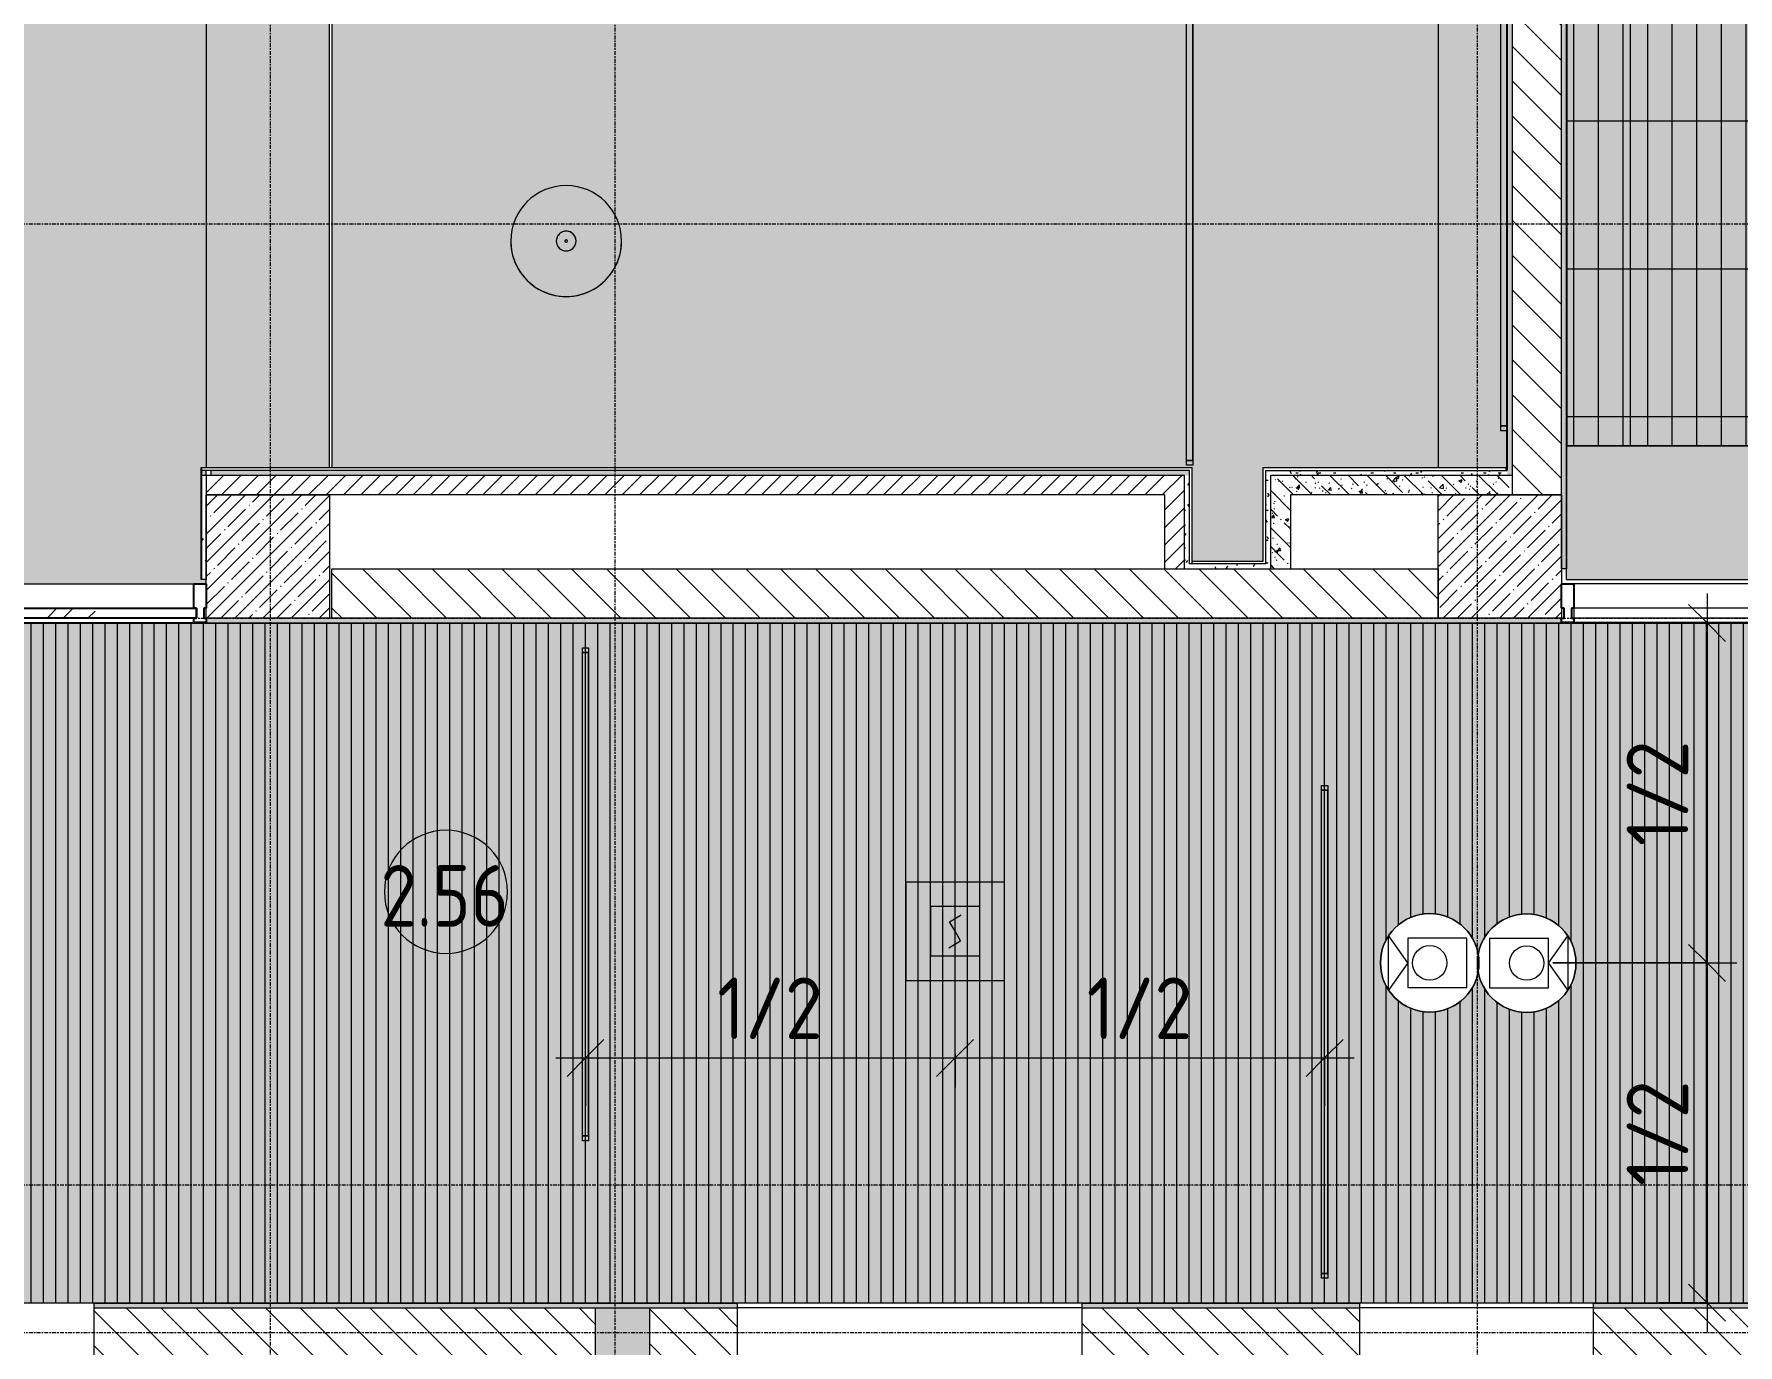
# Model space of a CAD drawing. Header units: millimetres. Extents: x 81548 to 272142, y -8553 to 29000.
# Drawn here: x 104851 to 111766, y 10450 to 15771 of the extents above; entities that cross this region are included whole.
import ezdxf

# ---------------------------------------------------------------- set-up
doc = ezdxf.new("R2010")
doc.units = ezdxf.units.MM
doc.linetypes.add('Осевая', pattern=[31.75, 6.35, -4.7625, 15.875, -4.7625])
for name, color, linetype, lineweight in [('A-ANNO-DIMS', 7, 'Continuous', 9), ('A-ANNO-DIMS-100', 7, 'Continuous', 9), ('A-AREA-IDEN', 7, 'Continuous', 9), ('A-CLNG-PATT', 7, 'Continuous', 9), ('A-GLAZ-CURT', 7, 'Continuous', 9), ('A-GLAZ-CURT-1', 7, 'Continuous', 25), ('A-GLAZ-CWMG', 7, 'Continuous', 9), ('A-GLAZ-CWMG-1', 7, 'Continuous', 25), ('A-WALL', 7, 'Continuous', 9), ('I-WALL', 7, 'Continuous', 9), ('Q-SPCQ', 7, 'Continuous', 9), ('S-COLS', 7, 'Continuous', 9), ('Оси-2', 7, 'Осевая', 9)]:
    doc.layers.add(name, color=color, linetype=linetype, lineweight=lineweight)
for name, color, linetype, lineweight, true_color in [('A-CLNG-1', 7, 'Continuous', 9, 0xeaeaea), ('A-WALL-1', 7, 'Continuous', 9, 0x3c3c3c), ('A-WALL-FNSH-1', 7, 'Continuous', 9, 0x3c3c3c), ('E-LITE-EQPM-1', 7, 'Continuous', 9, 0xff8080), ('I-WALL-1', 7, 'Continuous', 9, 0x535353), ('Q-SPCQ-3', 7, 'Continuous', 9, 0x008040), ('Q-SPCQ-4', 1, 'Continuous', 9, 0xff0000), ('S-COLS-1', 9, 'Continuous', 9, 0x808080), ('S-COLS-2', 7, 'Continuous', 9, 0x3c3c3c)]:
    doc.layers.add(name, color=color, linetype=linetype, lineweight=lineweight, true_color=true_color)
doc.layers.add('A-CLNG-PATT-1', color=7, linetype='Continuous', lineweight=9, transparency=1)
doc.styles.add('GOST Common_1', font='GOST_Common.ttf', dxfattribs={"width": 0.9, "height": 250})
doc.styles.add('ISOCPEUR', font='isocpeur.ttf', dxfattribs={"width": 0.9, "height": 250})
doc.dimstyles.new('ISO-2_5_0_9К_БОЛЬШОЙ', dxfattribs={"dimscale": 304.8, "dimtxt": 248.995294, "dimasz": 0.492126, "dimexe": 0.393701, "dimexo": 0.984252, "dimgap": 0, "dimtad": 1, "dimdec": 0, "dimrnd": 10, "dimzin": 0, "dimdsep": 46, "dimtxsty": 'ISOCPEUR', "dimblk1": 'OBLIQUE', "dimblk2": 'OBLIQUE', "dimsah": 1, "dimcen": 0.09, "dimdle": 0.393701, "dimazin": 0, "dimtfac": 1, "dimtdec": 4, "dimtix": 1, "dimtmove": 0, "dimatfit": 3, "dimfxl": 1, "dimtvp": 1, "dimtolj": 1, "dimtzin": 0, "dimarcsym": 2})
pattern_1 = [(135, (0, 0), (-70.71068, -70.71068), [])]
pattern_2 = [(45, (0, 0), (-57.024626, 57.024626), []), (45, (57.025, 0), (-57.024626, 57.024626), [100.806, -20.161, 3.353, -16.808])]
pattern_3 = [(135, (0, 0), (-75.43415, -75.43415), [106.68, -17.78, 3.556, -17.78]), (135, (0, 75.39), (-75.43415, -75.43415), []), (50, (0, 0), (127.52922, -11.15758), [13.335, -146.685]), (355, (0, 0), (-24.66966, 133.74002), [10.668, -117.348]), (100.451, (10.63, -0.93), (102.85973, 122.58178), [11.333, -124.663]), (46.184, (0, 35.56), (189.75516, -29.43036), [20.002, -220.027]), (96.636, (15.81, 33.1), (166.1822, 173.1996), [17, -186.995]), (351.184, (0, 35.56), (166.18393, 173.19757), [16.002, -176.022]), (21, (17.78, 26.67), (106.130265, -71.58603), [13.335, -146.685]), (326, (17.78, 26.67), (43.26188, 128.93175), [10.668, -117.348]), (71.451, (26.62, 20.7), (149.39198, 57.34505), [11.333, -124.663]), (37.5, (0, 0), (2.162228, 59.188357), [3.353, -112.573, 3.353, -115.773, -117.792]), (37.5, (0, 0), (2.162228, 59.188357), [-235.052, 3.353, -114.44]), (7.5, (0, 0), (46.773857, 70.126152), [3.353, -64.567, 3.353, -109.906, -44.894]), (7.5, (0, 0), (46.773857, 70.126152), [-181.178, 3.353, -41.542]), (327.5, (-39.65, 0), (94.913671, -4.010093), [3.353, -41.097, 3.353, -135.331, -184.023]), (327.5, (-39.65, 0), (94.913671, -4.010093), [-183.134, 3.353, -180.67]), (317.5, (-57.43, 0), (103.69057, 17.79882), [3.353, -54.432, 3.353, -88.748, -130.683]), (317.5, (-57.43, 0), (103.69057, 17.79882), [-149.885, 3.353, -127.33])]
pattern_4 = [(0, (0, 0), (121.92, 30.48), [10.058, -81.382, 10.058, -81.382, -487.68]), (0, (0, 0), (121.92, 30.48), [-182.88, 10.058, -172.822, 10.058, -81.382, -213.36]), (0, (0, 0), (121.92, 30.48), [-457.2, 10.058, -50.902, 10.058, -142.342]), (120, (45.72, 15.24), (-87.356454, 90.345817), [10.058, -81.382, 10.058, -81.382, -487.68]), (120, (45.72, 15.24), (-87.356454, 90.345817), [-182.88, 10.058, -172.822, 10.058, -81.382, -213.36]), (120, (45.72, 15.24), (-87.356454, 90.345817), [-457.2, 10.058, -50.902, 10.058, -142.342]), (240, (60.96, 76.2), (-34.563546, -120.825817), [10.058, -81.382, 10.058, -81.382, -487.68]), (240, (60.96, 76.2), (-34.563546, -120.825817), [-182.88, 10.058, -172.822, 10.058, -81.382, -213.36]), (240, (60.96, 76.2), (-34.563546, -120.825817), [-457.2, 10.058, -50.902, 10.058, -142.342])]
pattern_5 = [(45, (0, 0), (-35.35534, 35.35534), [])]

# ---------------------------------------------------------------- blocks, each defined once
blk = doc.blocks.new('Downlight - Strip - Светильник на шинотреке поворотный-V9-Сводный план потолков 2 этажа в осях 23-33')
at = {"layer": 'E-LITE-EQPM-1'}
for p, q in [((-1100, -213.3), (-1100, -205.9)), ((-1100, -205.9), (-1080.9, -205.9)), ((-1080.9, -231.3), (-1080.9, -205.9)), ((-1080.9, -205.9), (1081, -205.9)), ((-1080.9, -205.9), (-1080.9, -231.3)), ((-1080.9, -231.3), (-1080.9, -205.9)), ((-1080.9, -205.9), (-1080.9, -231.3)), ((-1080.9, -205.9), (1081, -205.9)), ((-1080.9, -205.9), (1081, -205.9)), ((1081, -205.9), (1081, -231.3)), ((1081, -231.3), (1081, -205.9)), ((1081, -205.9), (1100, -205.9)), ((1081, -231.3), (1081, -205.9)), ((1081, -205.9), (1081, -231.3)), ((1100, -205.9), (1100, -231.3)), ((-1100, -231.3), (-1100, -214.4)), ((-1080.9, -231.3), (-1100, -231.3)), ((1081, -231.3), (-1080.9, -231.3)), ((1081, -231.3), (-1080.9, -231.3)), ((-1080.9, -231.3), (1081, -231.3)), ((1100, -231.3), (1081, -231.3))]:
    blk.add_line(p, q, dxfattribs=at)
blk = doc.blocks.new('Downlight - Strip - Лента_подстветка-27653103-Сводный план потолков 2 этажа в осях 23-33')
at = {"layer": 'E-LITE-EQPM-1'}
for p, q in [((-3000, -231.3), (-3000, -205.9)), ((-3000, -205.9), (-2980.9, -205.9)), ((-2980.9, -231.3), (-2980.9, -205.9)), ((-2980.9, -205.9), (2981, -205.9)), ((-2980.9, -205.9), (-2980.9, -231.3)), ((-2980.9, -231.3), (-2980.9, -205.9)), ((-2980.9, -205.9), (-2980.9, -231.3)), ((-2980.9, -205.9), (2981, -205.9)), ((-2980.9, -205.9), (2981, -205.9)), ((2981, -205.9), (2981, -231.3)), ((2981, -231.3), (2981, -205.9)), ((2981, -205.9), (3000, -205.9)), ((2981, -231.3), (2981, -205.9)), ((2981, -205.9), (2981, -231.3)), ((3000, -205.9), (3000, -231.3)), ((-2980.9, -231.3), (-3000, -231.3)), ((2981, -231.3), (-2980.9, -231.3)), ((2981, -231.3), (-2980.9, -231.3)), ((-2980.9, -231.3), (2981, -231.3)), ((3000, -231.3), (2981, -231.3))]:
    blk.add_line(p, q, dxfattribs=at)
blk = doc.blocks.new('Downlight - Strip - 2000 мм-27655400-Сводный план потолков 2 этажа в осях 23-33')
at = {"layer": 'E-LITE-EQPM-1'}
for p, q in [((-1000, -231.3), (-1000, -205.9)), ((-1000, -205.9), (-980.9, -205.9)), ((-980.9, -231.3), (-980.9, -205.9)), ((-980.9, -205.9), (981, -205.9)), ((-980.9, -205.9), (-980.9, -231.3)), ((-980.9, -231.3), (-980.9, -205.9)), ((-980.9, -205.9), (-980.9, -231.3)), ((-980.9, -205.9), (981, -205.9)), ((-980.9, -205.9), (981, -205.9)), ((981, -205.9), (981, -231.3)), ((981, -231.3), (981, -205.9)), ((981, -205.9), (1000, -205.9)), ((981, -231.3), (981, -205.9)), ((981, -205.9), (981, -231.3)), ((1000, -205.9), (1000, -231.3)), ((-980.9, -231.3), (-1000, -231.3)), ((981, -231.3), (-980.9, -231.3)), ((981, -231.3), (-980.9, -231.3)), ((-980.9, -231.3), (981, -231.3)), ((1000, -231.3), (981, -231.3))]:
    blk.add_line(p, q, dxfattribs=at)
blk = doc.blocks.new('Видеокамера - Желтый-29490382-Сводный план потолков 2 этажа в осях 23-33')
at = {"layer": 'Q-SPCQ-3'}
for p, q in [((89, 100), (-151, 100)), ((-151, 100), (-151, -100)), ((89, 0), (166.6, 110.7)), ((89, -100), (89, 100)), ((166.6, 110.7), (166.6, -110.7)), ((89, 0), (166.6, -110.7)), ((-151, -100), (89, -100))]:
    blk.add_line(p, q, dxfattribs=at)
for radius in [200, 70]:
    blk.add_circle((0, 0), radius, dxfattribs=at)
for start, end in [(0, 180), (180, 360)]:
    blk.add_arc((0, 0), 200, start, end, dxfattribs=at)
blk = doc.blocks.new('Извещатель потолочный - Монтируемые на перекрытии-30351624-Сводный план потолков 2 этажа в осях 23-33')
at = {"layer": 'Q-SPCQ'}
for p, q in [((-300, 300), (-300, -100)), ((100, 300), (-300, 300)), ((100, -100), (100, 300)), ((0, 200), (-200, 200)), ((-200, 200), (-200, 0)), ((-122.5, 139), (-74.9, 166.5)), ((-100, 100), (-122.5, 139)), ((0, 0), (0, 200)), ((-77.5, 61), (-100, 100)), ((-200, 0), (0, 0)), ((-125.1, 33.5), (-77.5, 61)), ((-300, -100), (100, -100))]:
    blk.add_line(p, q, dxfattribs=at)
blk = doc.blocks.new('Прямоугольный импост - Импост структурный с накладкой - 160мм Темный-32426886-Сводный план потолков 2 этажа в осях 23-33')
at = {"layer": 'A-GLAZ-CWMG'}
blk.add_line((104125, 13540), (105500, 13540), dxfattribs=at)
blk = doc.blocks.new('Прямоугольный импост - Импост структурный с накладкой - 160мм Темный-30756008-Сводный план потолков 2 этажа в осях 23-33')
at = {"layer": 'A-GLAZ-CWMG-1'}
for p, q in [((0, 17), (-50, 17)), ((-50, 17), (-50, 0)), ((-50, 0), (-40, 0)), ((-40, 0), (-40, -40)), ((-10, 0), (0, 0)), ((-10, -40), (-10, 0)), ((0, 0), (0, 17)), ((-40, -40), (-50, -40)), ((-50, -40), (-50, -140)), ((0, -40), (-10, -40)), ((0, -140), (0, -40)), ((-50, -140), (0, -140))]:
    blk.add_line(p, q, dxfattribs=at)
blk = doc.blocks.new('Прямоугольный импост - Импост структурный с накладкой - 160мм Темный-32426887-Сводный план потолков 2 этажа в осях 23-33')
at = {"layer": 'A-GLAZ-CWMG'}
for p, q in [((104125, 13540), (105500, 13540)), ((104125, 13383), (105500, 13383))]:
    blk.add_line(p, q, dxfattribs=at)
blk = doc.blocks.new('Системная панель - Стекло - 40мм-32427251-Сводный план потолков 2 этажа в осях 23-33')
at = {"layer": 'A-GLAZ-CURT'}
h = blk.add_hatch(dxfattribs=at)
h.set_pattern_fill('FP_32', color=256, style=0, pattern_type=2)
h.set_pattern_definition([(45, (-104912.5, -13300), (-282.8427, 282.8427), [200, -600]), (45, (-105112.5, -13400), (-282.8427, 282.8427), [600, -200]), (45, (-104712.5, -13500), (-282.8427, 282.8427), [200, -600])])
h.paths.add_polyline_path([(-697.5, 0), (697.5, 0), (697.5, 40), (-697.5, 40)])
at = {"layer": 'A-GLAZ-CURT-1'}
for p, q in [((-697.5, 0), (-697.5, 40)), ((-697.5, 40), (697.5, 40)), ((697.5, 40), (697.5, 0)), ((697.5, 0), (-697.5, 0))]:
    blk.add_line(p, q, dxfattribs=at)
blk = doc.blocks.new('Прямоугольный импост - Импост структурный с накладкой - 160мм Темный-V10-Сводный план потолков 2 этажа в осях 23-33')
at = {"layer": 'A-GLAZ-CWMG'}
blk.add_line((104125, 13540), (105500, 13540), dxfattribs=at)
blk = doc.blocks.new('Прямоугольный импост - Импост структурный с накладкой - 160мм Темный-32356295-Сводный план потолков 2 этажа в осях 23-33')
at = {"layer": 'A-GLAZ-CWMG-1'}
for p, q in [((0, 140), (-50, 140)), ((-50, 140), (-50, 40)), ((0, 40), (0, 140)), ((-50, 40), (-40, 40)), ((-40, 0), (-50, 0)), ((-50, 0), (-50, -17)), ((-40, 40), (-40, 0)), ((-10, 0), (-10, 40)), ((-10, 40), (0, 40)), ((0, 0), (-10, 0)), ((0, -17), (0, 0)), ((-50, -17), (0, -17))]:
    blk.add_line(p, q, dxfattribs=at)
blk = doc.blocks.new('Прямоугольный импост - Импост структурный с накладкой - 160мм Темный-32428733-Сводный план потолков 2 этажа в осях 23-33')
at = {"layer": 'A-GLAZ-CWMG'}
for p, q in [((112545.5, 13540), (111100.5, 13540)), ((111100.5, 13440), (111100.5, 13400)), ((112545.5, 13440), (111100.5, 13440)), ((112545.5, 13400), (112545.5, 13440)), ((112545.5, 13400), (111100.5, 13400)), ((112545.5, 13383), (111100.5, 13383))]:
    blk.add_line(p, q, dxfattribs=at)
blk = doc.blocks.new('Освещение амфитеатр - 450мм-V20-Сводный план потолков 2 этажа в осях 23-33')
at = {"layer": 'E-LITE-EQPM-1'}
for radius, start, end in [(225, 360, 180), (225, 0, 180), (225, 180, 360), (40, 0, 180), (40, 165, 180), (40, 180, 360), (40, 180, 240), (40, 150, 165), (40, 120, 150), (40, 105, 120), (40, 90, 105), (5, 0, 180), (5, 135, 180), (5, 180, 300), (5, 120, 135), (5, 45, 120), (40, 75, 90), (5, 30, 45), (5, 15, 30), (5, 360, 15), (40, 60, 75), (40, 45, 60), (40, 30, 45), (40, 15, 30), (40, 360, 15), (40, 345, 360), (225, 180, 360), (40, 240, 255), (40, 255, 285), (5, 180, 360), (5, 300, 330), (5, 330, 360), (40, 285, 300), (40, 300, 315), (40, 315, 345)]:
    blk.add_arc((0, 0), radius, start, end, dxfattribs=at)
blk = doc.blocks.new('DIMBLOCK29-Сводный план потолков 2 этажа в осях 23-33')
at = {"layer": 'A-ANNO-DIMS-100'}
for p, q in [((111641.3, 13500.5), (111641.3, 12000.8)), ((111350, 13380.5), (111761.3, 13380.5)), ((111641.3, 13380.5), (111350, 13380.5)), ((111015.4, 12000.8), (111761.3, 12000.8)), ((111641.3, 12000.8), (111015.4, 12000.8))]:
    blk.add_line(p, q, dxfattribs=at)
at = {"layer": 'A-ANNO-DIMS-100', "lineweight": 20}
for p, q in [((111641.3, 13380.5), (111566.3, 13455.5)), ((111641.3, 13380.5), (111716.3, 13305.5)), ((111641.3, 12000.8), (111566.3, 12075.8)), ((111641.3, 12000.8), (111716.3, 11925.8))]:
    blk.add_line(p, q, dxfattribs=at)
at = {"layer": 'A-ANNO-DIMS-100', "color": 0, "insert": (111314.7, 12475.1), "char_height": 250, "width": 517.144, "attachment_point": 1, "rotation": 90, "line_spacing_factor": 1.149209, "style": 'ISOCPEUR'}
blk.add_mtext('1/2', dxfattribs=at)
blk = doc.blocks.new('_Oblique')
at = {"color": 0, "linetype": 'ByBlock', "lineweight": -2}
blk.add_line((-0.5, -0.5), (0.5, 0.5), dxfattribs=at)
blk = doc.blocks.new('DIMBLOCK30-Сводный план потолков 2 этажа в осях 23-33')
at = {"layer": 'A-ANNO-DIMS-100', "lineweight": 20}
for p, q in [((111641.3, 12000.8), (111566.3, 12075.8)), ((111641.3, 12000.8), (111716.3, 11925.8)), ((111641.3, 10621), (111566.3, 10696)), ((111641.3, 10621), (111716.3, 10546))]:
    blk.add_line(p, q, dxfattribs=at)
at = {"layer": 'A-ANNO-DIMS-100'}
for p, q in [((111015.4, 12000.8), (111761.3, 12000.8)), ((111641.3, 12000.8), (111015.4, 12000.8)), ((111641.3, 12000.8), (111641.3, 10501)), ((111447.4, 10621), (111761.3, 10621)), ((111641.3, 10621), (111447.4, 10621))]:
    blk.add_line(p, q, dxfattribs=at)
at = {"layer": 'A-ANNO-DIMS-100', "color": 0, "insert": (111314.7, 11095.4), "char_height": 250, "width": 517.144, "attachment_point": 1, "rotation": 90, "line_spacing_factor": 1.149209, "style": 'ISOCPEUR'}
blk.add_mtext('1/2', dxfattribs=at)
blk = doc.blocks.new('DIMBLOCK117-Сводный план потолков 2 этажа в осях 23-33')
at = {"layer": 'A-ANNO-DIMS-100'}
for p, q in [((107089, 11420.9), (107089, 11734.8)), ((108589, 11629), (108589, 11494.8)), ((108589, 11614.8), (108589, 11629)), ((106969, 11614.8), (108589, 11614.8)), ((107089, 11614.8), (107089, 11420.9))]:
    blk.add_line(p, q, dxfattribs=at)
at = {"layer": 'A-ANNO-DIMS-100', "lineweight": 20}
for p, q in [((107089, 11614.8), (107164, 11689.8)), ((108589, 11614.8), (108664, 11689.8)), ((107089, 11614.8), (107014, 11539.8)), ((108589, 11614.8), (108514, 11539.8))]:
    blk.add_line(p, q, dxfattribs=at)
at = {"layer": 'A-ANNO-DIMS-100', "color": 0, "insert": (107623.5, 11941.5), "char_height": 250, "width": 517.144, "attachment_point": 1, "line_spacing_factor": 1.149209, "style": 'ISOCPEUR'}
blk.add_mtext('1/2', dxfattribs=at)
blk = doc.blocks.new('DIMBLOCK118-Сводный план потолков 2 этажа в осях 23-33')
at = {"layer": 'A-ANNO-DIMS-100', "lineweight": 20}
for p, q in [((108589, 11614.8), (108664, 11689.8)), ((110089, 11614.8), (110164, 11689.8)), ((108589, 11614.8), (108514, 11539.8)), ((110089, 11614.8), (110014, 11539.8))]:
    blk.add_line(p, q, dxfattribs=at)
at = {"layer": 'A-ANNO-DIMS-100'}
for p, q in [((110089, 11420.9), (110089, 11734.8)), ((108589, 11629), (108589, 11494.8)), ((108589, 11614.8), (108589, 11629)), ((108589, 11614.8), (110209, 11614.8)), ((110089, 11614.8), (110089, 11420.9))]:
    blk.add_line(p, q, dxfattribs=at)
at = {"layer": 'A-ANNO-DIMS-100', "color": 0, "insert": (109123.5, 11941.5), "char_height": 250, "width": 517.144, "attachment_point": 1, "line_spacing_factor": 1.149209, "style": 'ISOCPEUR'}
blk.add_mtext('1/2', dxfattribs=at)
blk = doc.blocks.new('Марка_Помещения - Номер-25198446-Сводный план потолков 2 этажа в осях 23-33')
at = {"layer": 'A-AREA-IDEN'}
for start, end in [(360, 180), (180, 360)]:
    blk.add_arc((0, 0), 2.5, start, end, dxfattribs=at)

msp = doc.modelspace()

# ---------------------------------------------------------------- hatches: boundary and pattern name
at = {"layer": 'A-CLNG-PATT'}
h = msp.add_hatch(dxfattribs=at)
h.set_pattern_fill('FP_27', color=256, style=0, pattern_type=2)
h.set_pattern_definition([(90, (0, 0), (-100, 6e-15), [])])
h.paths.add_polyline_path([(120172.3, 14101), (120660.6, 14101), (120660.6, 20724), (120150, 20724), (120150, 20728), (111071, 20728), (111071, 14101), (115085.7, 14101)])
h = msp.add_hatch(dxfattribs=at)
h.set_pattern_fill('FP_28', color=256, style=0, pattern_type=2)
h.set_pattern_definition([(0, (116130, 17217.75), (0, -600), []), (270, (116130, 17217.7), (-1200, -7e-14), [])])
h.paths.add_polyline_path([(120172.3, 14101), (120660.6, 14101), (120660.6, 20724), (120150, 20724), (120150, 20728), (111071, 20728), (111071, 14101), (115085.7, 14101)])
h = msp.add_hatch(dxfattribs=at)
h.set_pattern_fill('FP_23', color=256, style=0, pattern_type=2)
h.set_pattern_definition([(90, (107289, 14206.21), (50, -3e-15), [])])
h.paths.add_polyline_path([(121189, 10621), (121189, 12429), (120359, 12429), (120359, 13379), (98721, 13379), (98721, 11341), (100830, 11341), (100830, 10621), (120172.3, 10621)])
h.paths.add_polyline_path([(110884.9, 11801.5), (110836.6, 11813.7), (110795.4, 11835.4), (110758.8, 11868.1), (110731.9, 11907.1), (110714.7, 11952.9), (110712.1, 11974.1), (110709, 11951.4), (110692.5, 11907.8), (110665.1, 11868.1), (110629, 11836.2), (110586.3, 11813.7), (110539.5, 11802.2), (110491.3, 11802.2), (110444.5, 11813.7), (110401.8, 11836.2), (110362.9, 11872.1), (110338.3, 11907.8), (110321.2, 11952.9), (110315.4, 12000.8), (110321.2, 12048.6), (110338.3, 12093.7), (110365.7, 12133.4), (110401.8, 12165.3), (110444.5, 12187.8), (110491.3, 12199.3), (110539.5, 12199.3), (110586.3, 12187.8), (110629, 12165.3), (110665.1, 12133.4), (110692.5, 12093.7), (110709.7, 12047.9), (110712.2, 12026.6), (110715.4, 12049.4), (110731.9, 12092.9), (110759.3, 12132.6), (110795.4, 12164.6), (110838.1, 12187), (110884.9, 12198.5), (110933.1, 12198.5), (110979.9, 12187), (111022.6, 12164.6), (111058.7, 12132.6), (111086.1, 12092.9), (111103.2, 12047.9), (111109, 12000), (111103.2, 11952.1), (111086.1, 11907.1), (111058.7, 11867.4), (111022.6, 11835.4), (110979.9, 11813), (110933.1, 11801.5)])
at = {"layer": 'A-CLNG-PATT-1'}
h = msp.add_hatch(color=256, dxfattribs=at)
h.paths.add_polyline_path([(105540, 13540), (105550, 13540), (105550, 13557), (105530, 13557), (105530, 13980), (105550, 13980), (105550, 14000), (105530, 14000), (105530, 14011), (105550, 14011), (105550, 21129), (101171, 21129), (101171, 20749), (100820, 20749), (100820.1, 13920), (101121, 13920), (101121, 13540), (105510, 13540)])
h.paths.add_polyline_path([(109839, 13631), (109839, 14011), (110550, 14011), (110550, 20308), (110330, 20308), (110330, 21129), (108491, 21129), (108490, 20749), (108130, 20749), (108130, 21129), (106070, 21129), (106070, 20749), (106060, 20749), (106060, 14011), (109551, 14011), (109551, 13631), (109833, 13631)])
h = msp.add_hatch(color=256, dxfattribs=at)
h.paths.add_polyline_path([(111270.8, 13557), (115580, 13557), (115579, 14101), (111071, 14101), (111071, 13557)])
h.paths.add_polyline_path([(117301.4, 13620), (120909, 13621), (120909, 13921), (121189, 13921), (121189, 18579), (120660.6, 18579), (120660.6, 14101), (117301.4, 14101), (117301.4, 13687.6)])
h.paths.add_polyline_path([(120680.6, 19121), (121190, 19121), (121189, 20724), (120660.6, 20724), (120660.6, 19121)])
h.paths.add_polyline_path([(118536.5, 20728), (120129.2, 20728), (120129.2, 21129), (118536.5, 21129), (118536.5, 20871.1)])
h.paths.add_polyline_path([(115350.4, 20728), (115350.4, 21129), (111071, 21129), (111071, 20728), (115085.7, 20728)])
h.paths.add_polyline_path([(118134.5, 20728), (118134.5, 21129), (116121.4, 21129), (116121.4, 20728), (117629, 20728)])
h = msp.add_hatch(color=256, dxfattribs=at)
h.paths.add_polyline_path([(110830, 14000), (110829, 20308), (110550, 20308), (110550.5, 14011), (110824.5, 14011), (110824.5, 14000)])
h.paths.add_polyline_path([(105550, 14011), (106050, 14011), (106050, 20749), (105549, 20749), (105549.8, 14011)])
for points in [[(120660.6, 14101), (120660.6, 20724), (120150, 20724), (120150, 20727), (111072, 20727), (111072, 14101), (120172.3, 14101)], [(120172.3, 14100), (120660.6, 14101), (120660.6, 20724), (120150, 20724), (120150, 20727), (111072, 20727), (111072, 14100), (117301.4, 14100)]]:
    msp.add_hatch(color=256, dxfattribs=at).paths.add_polyline_path(points)
h = msp.add_hatch(color=256, dxfattribs=at)
h.paths.add_polyline_path([(121190, 10620), (121189, 12430), (120360, 12430), (120359, 13380), (98720, 13379), (98721, 11340), (100829, 11340), (100830, 10620), (121189.5, 10620)])
h.paths.add_polyline_path([(110884.9, 11801.5), (110836.6, 11813.7), (110795.4, 11835.4), (110758.8, 11868.1), (110731.9, 11907.1), (110714.7, 11952.9), (110712.1, 11974.1), (110709, 11951.4), (110692.5, 11907.8), (110665.1, 11868.1), (110629, 11836.2), (110586.3, 11813.7), (110539.5, 11802.2), (110491.3, 11802.2), (110444.5, 11813.7), (110401.8, 11836.2), (110362.9, 11872.1), (110338.3, 11907.8), (110321.2, 11952.9), (110315.4, 12000.8), (110321.2, 12048.6), (110338.3, 12093.7), (110365.7, 12133.4), (110401.8, 12165.3), (110444.5, 12187.8), (110491.3, 12199.3), (110539.5, 12199.3), (110586.3, 12187.8), (110629, 12165.3), (110665.1, 12133.4), (110692.5, 12093.7), (110709.7, 12047.9), (110712.2, 12026.6), (110715.4, 12049.4), (110731.9, 12092.9), (110759.3, 12132.6), (110795.4, 12164.6), (110838.1, 12187), (110884.9, 12198.5), (110933.1, 12198.5), (110979.9, 12187), (111022.6, 12164.6), (111058.7, 12132.6), (111086.1, 12092.9), (111103.2, 12047.9), (111109, 12000), (111103.2, 11952.1), (111086.1, 11907.1), (111058.7, 11867.4), (111022.6, 11835.4), (110979.9, 11813), (110933.1, 11801.5)])
h = msp.add_hatch(color=256, dxfattribs=at)
h.paths.add_polyline_path([(121189, 10621), (121189, 12429), (120359, 12429), (120359, 13379), (98721, 13379), (98721, 11341), (100830, 11341), (100830, 10621), (120172.3, 10621)])
h.paths.add_polyline_path([(110884.9, 11801.5), (110836.6, 11813.7), (110795.4, 11835.4), (110758.8, 11868.1), (110731.9, 11907.1), (110714.7, 11952.9), (110712.1, 11974.1), (110709, 11951.4), (110692.5, 11907.8), (110665.1, 11868.1), (110629, 11836.2), (110586.3, 11813.7), (110539.5, 11802.2), (110491.3, 11802.2), (110444.5, 11813.7), (110401.8, 11836.2), (110362.9, 11872.1), (110338.3, 11907.8), (110321.2, 11952.9), (110315.4, 12000.8), (110321.2, 12048.6), (110338.3, 12093.7), (110365.7, 12133.4), (110401.8, 12165.3), (110444.5, 12187.8), (110491.3, 12199.3), (110539.5, 12199.3), (110586.3, 12187.8), (110629, 12165.3), (110665.1, 12133.4), (110692.5, 12093.7), (110709.7, 12047.9), (110712.2, 12026.6), (110715.4, 12049.4), (110731.9, 12092.9), (110759.3, 12132.6), (110795.4, 12164.6), (110838.1, 12187), (110884.9, 12198.5), (110933.1, 12198.5), (110979.9, 12187), (111022.6, 12164.6), (111058.7, 12132.6), (111086.1, 12092.9), (111103.2, 12047.9), (111109, 12000), (111103.2, 11952.1), (111086.1, 11907.1), (111058.7, 11867.4), (111022.6, 11835.4), (110979.9, 11813), (110933.1, 11801.5)])
at = {"layer": 'I-WALL'}
h = msp.add_hatch(dxfattribs=at)
h.set_pattern_fill('FP_20', color=256, style=0, pattern_type=2)
h.set_pattern_definition(pattern_4)
h.paths.add_polyline_path([(111070, 13600), (111070, 21130), (111050, 21130), (111050, 13600)])
h = msp.add_hatch(dxfattribs=at)
h.set_pattern_fill('FP_4', color=256, style=0, pattern_type=2)
h.set_pattern_definition(pattern_1)
h.paths.add_polyline_path([(111050, 13900), (111050, 20900), (110850, 20900), (110850, 13900)])
h = msp.add_hatch(dxfattribs=at)
h.set_pattern_fill('FP_20', color=256, style=0, pattern_type=2)
h.set_pattern_definition(pattern_4)
h.paths.add_polyline_path([(110850, 13980), (110850, 20329), (110830, 20329), (110830, 13980)])
h = msp.add_hatch(dxfattribs=at)
h.set_pattern_fill('FP_20', color=256, style=0, pattern_type=2)
h.set_pattern_definition(pattern_4)
h.paths.add_polyline_path([(105530, 13557), (105550, 13557), (105550, 13980), (105530, 13980), (105530, 13687.6)])
h = msp.add_hatch(dxfattribs=at)
h.set_pattern_fill('FP_5', color=256, style=0, pattern_type=2)
h.set_pattern_definition(pattern_5)
h.paths.add_polyline_path([(109520, 13900), (109520, 13980), (105550, 13980), (105550, 13900), (109440, 13900)])
h = msp.add_hatch(dxfattribs=at)
h.set_pattern_fill('FP_20', color=256, style=0, pattern_type=2)
h.set_pattern_definition(pattern_4)
h.paths.add_polyline_path([(109540, 13980), (109540, 14000), (105570, 14000), (105570, 13980), (109520, 13980)])
h = msp.add_hatch(dxfattribs=at)
h.set_pattern_fill('FP_20', color=256, style=0, pattern_type=2)
h.set_pattern_definition(pattern_4)
h.paths.add_polyline_path([(109520, 13600), (109540, 13600), (109540, 13980), (109520, 13980), (109520, 13687.6)])
h = msp.add_hatch(dxfattribs=at)
h.set_pattern_fill('FP_20', color=256, style=0, pattern_type=2)
h.set_pattern_definition(pattern_4)
h.paths.add_polyline_path([(109850, 13600), (109870, 13600), (109870, 14000), (109850, 14000), (109850, 13620)])
h = msp.add_hatch(dxfattribs=at)
h.set_pattern_fill('FP_20', color=256, style=0, pattern_type=2)
h.set_pattern_definition(pattern_4)
h.paths.add_polyline_path([(110830, 13980), (110830, 14000), (109870, 14000), (109870, 13980), (109999.2, 13980)])
h = msp.add_hatch(dxfattribs=at)
h.set_pattern_fill('FP_9', color=256, style=0, pattern_type=2)
h.set_pattern_definition(pattern_3)
h.paths.add_polyline_path([(109870, 13600), (109950, 13600), (109950, 13980), (109870, 13980), (109870, 13687.6)])
h = msp.add_hatch(dxfattribs=at)
h.set_pattern_fill('FP_9', color=256, style=0, pattern_type=2)
h.set_pattern_definition(pattern_3)
h.paths.add_polyline_path([(110850, 13900), (110850, 13980), (109950, 13980), (109950, 13900), (109999.2, 13900)])
h = msp.add_hatch(dxfattribs=at)
h.set_pattern_fill('FP_5', color=256, style=0, pattern_type=2)
h.set_pattern_definition(pattern_5)
h.paths.add_polyline_path([(109440, 13600), (109520, 13600), (109520, 13900), (109440, 13900), (109440, 13687.6)])
h = msp.add_hatch(dxfattribs=at)
h.set_pattern_fill('FP_4', color=256, style=0, pattern_type=2)
h.set_pattern_definition(pattern_1)
h.paths.add_polyline_path([(109999.2, 13400), (110550, 13400), (110550, 13600), (106060, 13600), (106060, 13400), (107455.9, 13400)])
h = msp.add_hatch(dxfattribs=at)
h.set_pattern_fill('FP_20', color=256, style=0, pattern_type=2)
h.set_pattern_definition(pattern_4)
h.paths.add_polyline_path([(109850, 13600), (109850, 13620), (109540, 13620), (109540, 13600)])
h = msp.add_hatch(dxfattribs=at)
h.set_pattern_fill('FP_20', color=256, style=0, pattern_type=2)
h.set_pattern_definition(pattern_4)
h.paths.add_polyline_path([(111050.5, 13380), (111050.5, 13400), (105549.5, 13400), (105549.5, 13380), (109999.2, 13380)])
h = msp.add_hatch(dxfattribs=at)
h.set_pattern_fill('FP_20', color=256, style=0, pattern_type=2)
h.set_pattern_definition(pattern_4)
h.paths.add_polyline_path([(121190, 10600), (121189, 10620), (111180, 10620), (111180, 10600), (120172.3, 10600)])
h.paths.add_polyline_path([(109999.2, 10600), (110230, 10600), (110230, 10620), (109105, 10620), (109105, 10600)])
h.paths.add_polyline_path([(107455.9, 10600), (107705, 10600), (107705, 10620), (105095, 10620), (105095, 10600), (107130, 10600)])
h.paths.add_polyline_path([(103645, 10600), (103645, 10620), (100809, 10620), (100809, 10600), (102369.3, 10600)])
h = msp.add_hatch(dxfattribs=at)
h.set_pattern_fill('FP_4', color=256, style=0, pattern_type=2)
h.set_pattern_definition(pattern_1)
h.paths.add_polyline_path([(107130, 10400), (107130, 10600), (105095, 10600), (105095, 10400), (107110, 10400)])
h.paths.add_polyline_path([(103645, 10400), (103645, 10600), (101610, 10600), (101610, 10400), (102369.3, 10400)])
h = msp.add_hatch(dxfattribs=at)
h.set_pattern_fill('FP_2', color=256, style=0, pattern_type=2)
h.set_pattern_definition(pattern_2)
h.paths.add_polyline_path([(107330, 2400), (107350, 2400), (107350, 10600), (107130, 10600), (107130, 2400)])
h = msp.add_hatch(dxfattribs=at)
h.set_pattern_fill('FP_4', color=256, style=0, pattern_type=2)
h.set_pattern_definition(pattern_1)
h.paths.add_polyline_path([(121210, 10400), (121210, 10600), (119330, 10600), (119330, 10400), (120172.3, 10400)])
h.paths.add_polyline_path([(111930, 10400), (111930, 10600), (111180, 10600), (111180, 10400), (111270.8, 10400)])
h.paths.add_polyline_path([(109650, 10400), (110230, 10400), (110230, 10600), (109105, 10600), (109105, 10400)])
h.paths.add_polyline_path([(107705, 10400), (107705, 10600), (107350, 10600), (107350, 10400), (107455.9, 10400)])
at = {"layer": 'S-COLS-1'}
h = msp.add_hatch(dxfattribs=at)
h.set_pattern_fill('FP_2', color=256, style=0, pattern_type=2)
h.set_pattern_definition(pattern_2)
h.paths.add_polyline_path([(105550, 13400), (106050, 13400), (106050, 13900), (105550, 13900), (105550, 13687.6)])
h = msp.add_hatch(dxfattribs=at)
h.set_pattern_fill('FP_2', color=256, style=0, pattern_type=2)
h.set_pattern_definition(pattern_2)
h.paths.add_polyline_path([(110550, 13400), (111050, 13400), (111050, 13900), (110550, 13900), (110550, 13600)])

# ---------------------------------------------------------------- linework, layer by layer
at = {"layer": 'A-CLNG-1'}
for p, q in [((105550, 21129), (105550, 14010.9)), ((111071, 13557), (111071, 21129)), ((105549, 20749), (105549, 14010.9)), ((106050, 14011), (106050, 20749)), ((106060, 20749), (106060, 14011)), ((111072, 20727), (111072, 14101)), ((110550, 20308), (110550, 14011)), ((110830, 14000), (110830, 20308)), ((111071, 14101), (120660.6, 14101)), ((111072, 14100), (117300.4, 14100)), ((105550, 13980), (105550, 14000)), ((110824.5, 14000), (110830, 14000)), ((105550, 13540), (105550, 13557)), ((111071, 13557), (115580, 13557)), ((101150, 13540), (105550, 13540)), ((120359, 13379), (98721, 13379)), ((105549.5, 13380), (101100, 13380)), ((115599.5, 13380), (111050.5, 13380)), ((100830, 10621), (121189, 10621))]:
    msp.add_line(p, q, dxfattribs=at)
at = {"layer": 'A-WALL'}
for p, q in [((111050, 13600), (111050, 20900)), ((109540, 13620), (109540, 13980)), ((109850, 13620), (109850, 14000)), ((109850, 13620), (109540, 13620)), ((110550, 13600), (110550, 13400)), ((111050.5, 13400), (105549.5, 13400)), ((108320, 13379.5), (108320, 13380)), ((105095, 10600), (107705, 10600)), ((107350, 2400), (107350, 10600)), ((111180, 10620), (121190, 10620))]:
    msp.add_line(p, q, dxfattribs=at)
at = {"layer": 'A-WALL-1'}
for p, q in [((111070, 21130), (111070, 13600)), ((110850, 20900), (110850, 13900)), ((105530, 13980), (109520, 13980)), ((105550, 13980), (105550, 13557)), ((105570, 13980), (105570, 14000)), ((109520, 13600), (109520, 13980)), ((109850, 14000), (110824.5, 14000)), ((109870, 13600), (109870, 13980)), ((109870, 13980), (110850, 13980)), ((109440, 13900), (105550, 13900)), ((109440, 13600), (109440, 13900)), ((109950, 13900), (109950, 13600)), ((111050, 13900), (109950, 13900)), ((105550, 13557), (105530, 13557)), ((106060, 13400), (106060, 13600)), ((106060, 13600), (110550, 13600)), ((111070, 13600), (111050, 13600)), ((105549.5, 13380), (105549.5, 13400)), ((111050.5, 13380), (105549.5, 13380)), ((111050.5, 13400), (111050.5, 13380)), ((105095, 10380), (105095, 10620)), ((105095, 10620), (107705, 10620)), ((107130, 150), (107130, 10600)), ((107705, 10620), (107705, 10380)), ((109105, 10380), (109105, 10620)), ((109105, 10620), (110230, 10620)), ((109105, 10600), (110230, 10600)), ((110230, 10620), (110230, 10380)), ((111180, 10380), (111180, 10620)), ((111180, 10600), (121210, 10600))]:
    msp.add_line(p, q, dxfattribs=at)
at = {"layer": 'A-WALL-FNSH-1'}
for p, q in [((110829, 14001), (110829, 20309)), ((110830, 20309), (110830, 14001)), ((105529, 13557), (105529, 14011)), ((105529, 14011), (109551, 14011)), ((105530, 14011), (105530, 13557)), ((109540, 14000), (105530, 14000)), ((109540, 13980), (109540, 14000)), ((109551, 13620), (109551, 14011)), ((109839, 14011), (110824.5, 14011)), ((109839, 13631), (109839, 14011)), ((110824.5, 14011), (110824.5, 14000)), ((110830, 14001), (110829, 14001)), ((109551, 13631), (109839, 13631)), ((105530, 13557), (105529, 13557)), ((111071, 13600), (111070, 13600)), ((105550, 13379), (105550, 13380)), ((108320, 13380.5), (111050, 13380.5)), ((108320, 13380), (108320, 13380.5)), ((111050, 13379.5), (108320, 13379.5)), ((108320, 13379.5), (108320, 13379)), ((111050, 13380.5), (111050, 13379.5)), ((105095, 10620), (105095, 10621)), ((107705, 10621), (107705, 10620)), ((109105, 10620), (109105, 10621)), ((110230, 10621), (110230, 10620)), ((111180, 10620), (111180, 10621))]:
    msp.add_line(p, q, dxfattribs=at)
at = {"layer": 'I-WALL-1'}
for p, q in [((105095, 10620), (103645, 10620)), ((109105, 10620), (107705, 10620)), ((109105, 10600), (107705, 10600)), ((111180, 10620), (110230, 10620)), ((111180, 10600), (110230, 10600))]:
    msp.add_line(p, q, dxfattribs=at)
at = {"layer": 'S-COLS'}
for p, q in [((110850, 13900), (111050, 13900)), ((110550, 13400), (110550, 13600))]:
    msp.add_line(p, q, dxfattribs=at)
at = {"layer": 'S-COLS-2'}
for p, q in [((105550, 13400), (105550, 13900)), ((105550, 13900), (106050, 13900)), ((106050, 13900), (106050, 13400)), ((110550, 13600), (110550, 13900)), ((110550, 13900), (110850, 13900)), ((111050, 13900), (111050, 13400)), ((106050, 13400), (105550, 13400)), ((111050, 13400), (110550, 13400))]:
    msp.add_line(p, q, dxfattribs=at)
at = {"layer": 'Оси-2'}
for p, q in [((105810, 593.7), (105810, 19528.3)), ((107210, 593.7), (107210, 19528.3)), ((110710, 593.7), (110710, 19528.3)), ((84847.6, 15000), (122160, 15000)), ((84847.6, 13400), (122138, 13400)), ((84847.6, 11100), (122738, 11100)), ((86117.6, 10500), (122738, 10500))]:
    msp.add_line(p, q, dxfattribs=at)

# ---------------------------------------------------------------- block references
at = {"layer": 'A-AREA-IDEN', "xscale": 99.99999999999993, "yscale": 99.99999999999993, "zscale": 99.99999999999993}
msp.add_blockref('Марка_Помещения - Номер-25198446-Сводный план потолков 2 этажа в осях 23-33', (106522.8, 12289.2), dxfattribs=at)
at = {"layer": 'A-GLAZ-CURT'}
msp.add_blockref('Системная панель - Стекло - 40мм-32427251-Сводный план потолков 2 этажа в осях 23-33', (104812.5, 13400), dxfattribs=at)
at = {"layer": 'A-GLAZ-CWMG'}
for name in ['Прямоугольный импост - Импост структурный с накладкой - 160мм Темный-32426886-Сводный план потолков 2 этажа в осях 23-33', 'Прямоугольный импост - Импост структурный с накладкой - 160мм Темный-32426887-Сводный план потолков 2 этажа в осях 23-33', 'Прямоугольный импост - Импост структурный с накладкой - 160мм Темный-V10-Сводный план потолков 2 этажа в осях 23-33', 'Прямоугольный импост - Импост структурный с накладкой - 160мм Темный-32428733-Сводный план потолков 2 этажа в осях 23-33']:
    msp.add_blockref(name, (0, 0), dxfattribs=at)
at = {"layer": 'A-GLAZ-CWMG', "extrusion": (0, 0, -1), "rotation": 180}
msp.add_blockref('Прямоугольный импост - Импост структурный с накладкой - 160мм Темный-30756008-Сводный план потолков 2 этажа в осях 23-33', (-105550, 13400), dxfattribs=at)
at = {"layer": 'A-GLAZ-CWMG', "extrusion": (0, 0, -1)}
msp.add_blockref('Прямоугольный импост - Импост структурный с накладкой - 160мм Темный-32356295-Сводный план потолков 2 этажа в осях 23-33', (-111050.5, 13400), dxfattribs=at)
at = {"layer": 'E-LITE-EQPM-1'}
for name, p, rotation in [('Downlight - Strip - Лента_подстветка-27653103-Сводный план потолков 2 этажа в осях 23-33', (110597.7, 17161), 89.9999999999999), ('Downlight - Strip - Светильник на шинотреке поворотный-V9-Сводный план потолков 2 этажа в осях 23-33', (109322.4, 15121), 89.99999999999984), ('Освещение амфитеатр - 450мм-V20-Сводный план потолков 2 этажа в осях 23-33', (107010.6, 14930.7), 180), ('Downlight - Strip - 2000 мм-27655400-Сводный план потолков 2 этажа в осях 23-33', (106870.4, 12279), 89.9999999999999), ('Downlight - Strip - 2000 мм-27655400-Сводный план потолков 2 этажа в осях 23-33', (109870.4, 11721), 89.9999999999999)]:
    msp.add_blockref(name, p, dxfattribs=dict(at, rotation=rotation))
at = {"layer": 'Q-SPCQ-3', "rotation": 180}
msp.add_blockref('Видеокамера - Желтый-29490382-Сводный план потолков 2 этажа в осях 23-33', (110515.4, 12000.8), dxfattribs=at)
at = {"layer": 'Q-SPCQ-3'}
msp.add_blockref('Видеокамера - Желтый-29490382-Сводный план потолков 2 этажа в осях 23-33', (110909, 12000), dxfattribs=at)
at = {"layer": 'Q-SPCQ-4'}
msp.add_blockref('Извещатель потолочный - Монтируемые на перекрытии-30351624-Сводный план потолков 2 этажа в осях 23-33', (108689, 12029), dxfattribs=at)

# ---------------------------------------------------------------- texts
at = {"layer": 'A-AREA-IDEN', "insert": (106257, 12397.8), "char_height": 250, "width": 663.797, "attachment_point": 1, "style": 'GOST Common_1'}
msp.add_mtext('2.56', dxfattribs=at)

# ---------------------------------------------------------------- dimensions: what is measured, and where the dimension line sits
at = {"layer": 'A-ANNO-DIMS'}
for base, p1, p2, override, picture, middle in [((111641.3, 12000.8), (111050, 13380.5), (110715.4, 12000.8), {"dimpost": '<>', "dimfxl": 1419.747615}, 'DIMBLOCK29-Сводный план потолков 2 этажа в осях 23-33', (111516.3, 12690.6)), ((111641.3, 10621), (110715.4, 12000.8), (111747.4, 10621), {"dimpost": '<>', "dimfxl": 1722.994427}, 'DIMBLOCK30-Сводный план потолков 2 этажа в осях 23-33', (111516.3, 11310.9))]:
    dim = msp.add_linear_dim(base=base, p1=p1, p2=p2, angle=90, text='1/2', dimstyle='ISO-2_5_0_9К_БОЛЬШОЙ', override=override, dxfattribs=at)
    dim.commit()
    dim.dimension.update_dxf_attribs({"geometry": picture, "text_midpoint": middle})
for base, p1, p2, picture, middle in [((108589, 11614.8), (107089, 11720.9), (108589, 11929), 'DIMBLOCK117-Сводный план потолков 2 этажа в осях 23-33', (107839, 11739.8)), ((110089, 11614.8), (108589, 11929), (110089, 11720.9), 'DIMBLOCK118-Сводный план потолков 2 этажа в осях 23-33', (109339, 11739.8))]:
    dim = msp.add_linear_dim(base=base, p1=p1, p2=p2, text='1/2', dimstyle='ISO-2_5_0_9К_БОЛЬШОЙ', override={"dimpost": '<>', "dimfxl": 1514.364291}, dxfattribs=at)
    dim.commit()
    dim.dimension.update_dxf_attribs({"geometry": picture, "text_midpoint": middle})

doc.saveas('drawing.dxf')
